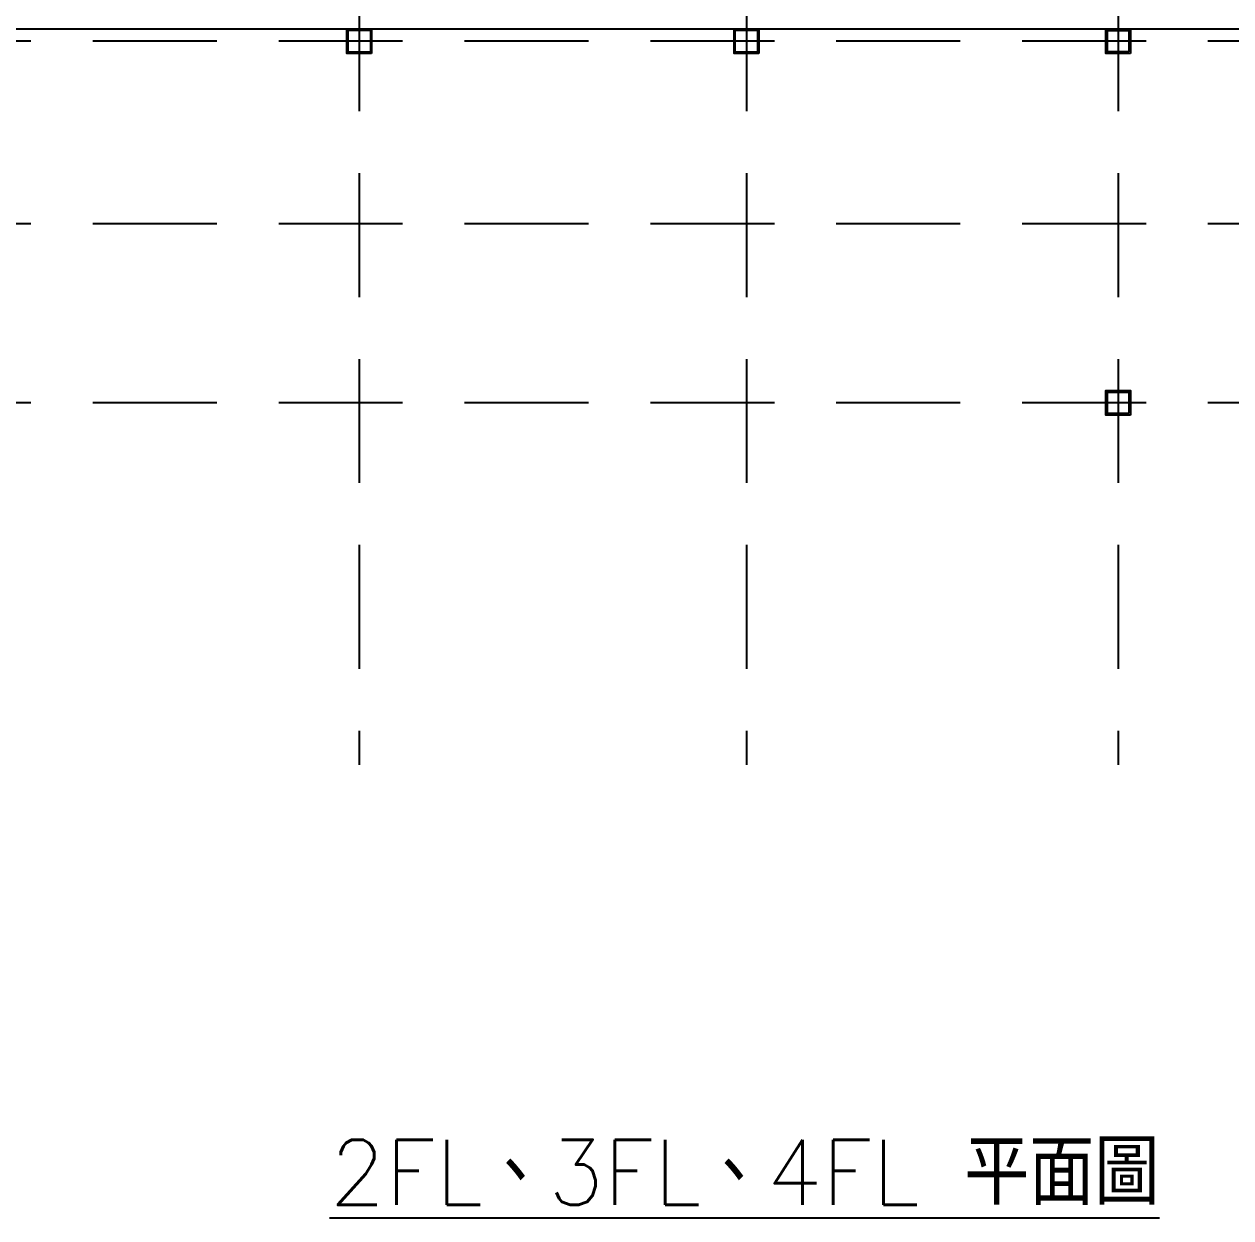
# Model space of a CAD drawing. Extents: x 0 to 210250, y -124674 to 148500.
# Drawn here: x 58474 to 77953, y 106524 to 125794 of the extents above; entities that cross this region are included whole.
import ezdxf

# ---------------------------------------------------------------- set-up
doc = ezdxf.new("R2010")
doc.units = 0
doc.header["$LTSCALE"] = 400
doc.linetypes.add('CEN', pattern=[17, 15, -1, 0, -1])
doc.linetypes.add('HIDDENX2', pattern=[0.75, 0.5, -0.25])
doc.layers.get('0').update_dxf_attribs({"linetype": 'CONTINUOUS'})
for name, color, linetype in [('CENTER', 6, 'CEN'), ('COLUMN', 1, 'CONTINUOUS'), ('NOTE', 6, 'CONTINUOUS'), ('WALL', 2, 'CONTINUOUS')]:
    doc.layers.add(name, color=color, linetype=linetype)
doc.styles.add('CHINA', font='romans.shx', dxfattribs={"bigfont": 'chineset.shx'})

# ---------------------------------------------------------------- blocks, each defined once
blk = doc.blocks.new('A$C2BC977CF')
at = {"layer": 'CENTER', "linetype": 'HIDDENX2'}
for p, q in [((3773, 5908.8), (3773, 3154)), ((4398, 5908.8), (4398, 3154)), ((4998, 5908.8), (4998, 3154)), ((7443, 4322), (1061, 4322)), ((7443, 4027), (1061, 4027)), ((7443, 3738), (1061, 3738))]:
    blk.add_line(p, q, dxfattribs=at)
at = {"layer": 'COLUMN', "linetype": 'Continuous'}
for points in [[(3793, 4302), (3753, 4302), (3753, 4342), (3793, 4342)], [(3791, 4304), (3755, 4304), (3755, 4340), (3791, 4340)], [(4418, 4302), (4378, 4302), (4378, 4342), (4418, 4342)], [(4416, 4304), (4380, 4304), (4380, 4340), (4416, 4340)], [(5018, 4302), (4978, 4302), (4978, 4342), (5018, 4342)], [(5015.2, 4304.8), (4980.8, 4304.8), (4980.8, 4339.2), (5015.2, 4339.2)], [(5018, 3718), (4978, 3718), (4978, 3758), (5018, 3758)], [(5015.2, 3720.8), (4980.8, 3720.8), (4980.8, 3755.2), (5015.2, 3755.2)]]:
    blk.add_lwpolyline(points, close=True, dxfattribs=at)
at = {"layer": 'WALL', "linetype": 'Continuous'}
blk.add_line((1343, 4342), (6365.5, 4342), dxfattribs=at)

msp = doc.modelspace()

# ---------------------------------------------------------------- block references
at = {"xscale": 10, "yscale": 10, "zscale": 10}
msp.add_blockref('A$C2BC977CF', (26154.054, 82299.425), dxfattribs=at)

# ---------------------------------------------------------------- texts
at = {"layer": 'NOTE', "insert": (63405.132, 107784.33), "char_height": 1050, "attachment_point": 1, "line_spacing_factor": 0.466667, "style": 'CHINA'}
msp.add_mtext_dynamic_manual_height_columns('{\\L2FL、3FL、4FL 平面圖}', width=29752.28178, gutter_width=4500, heights=[0], dxfattribs=at)

doc.saveas('drawing.dxf')
